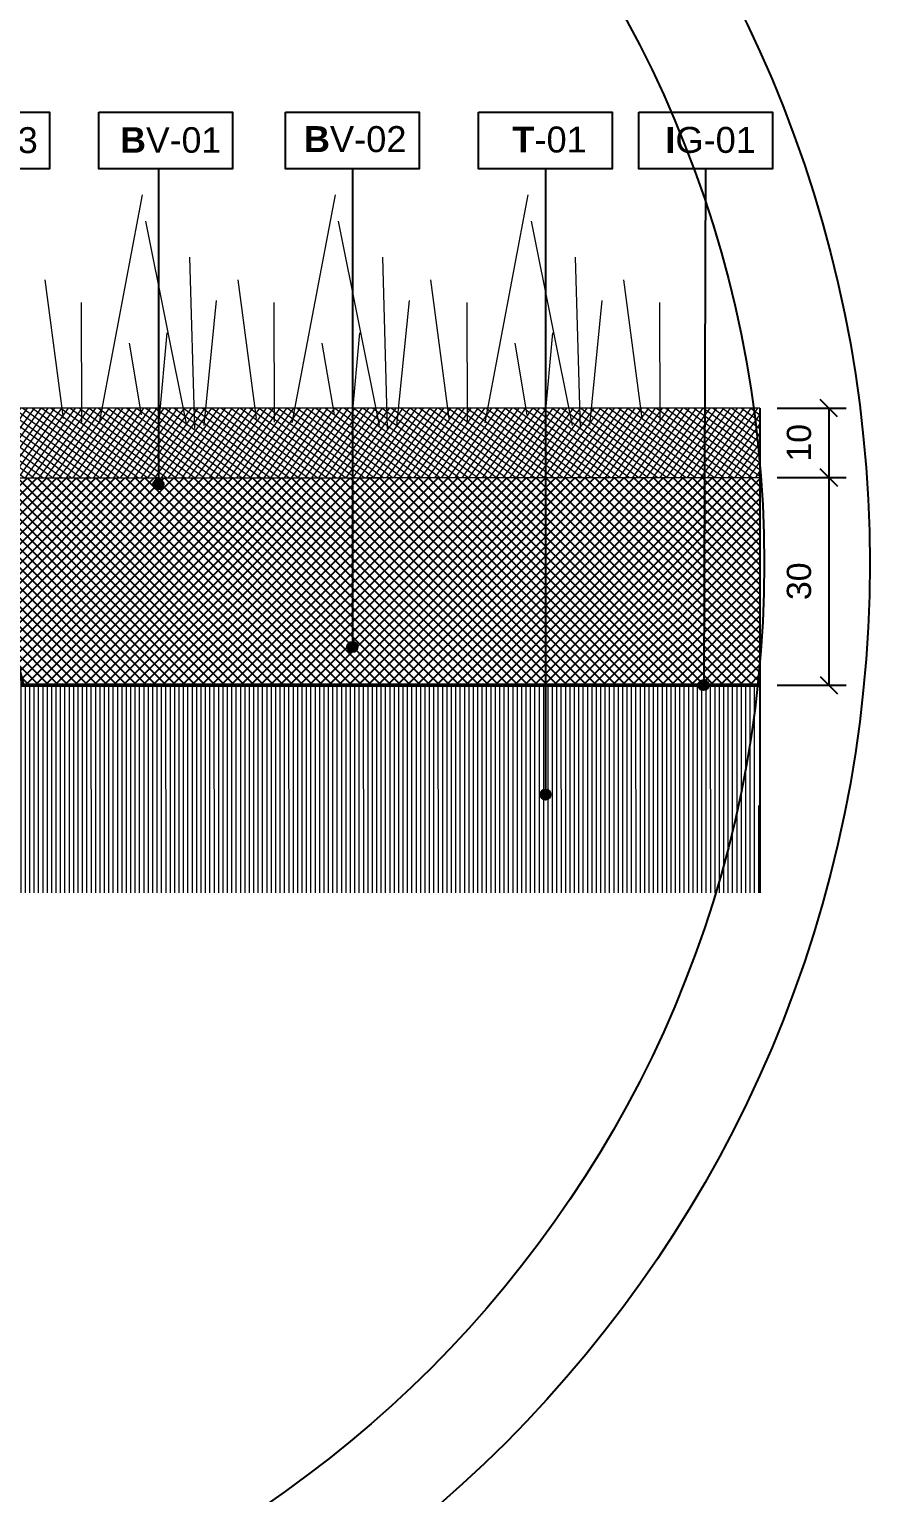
# Model space of a CAD drawing. Header units: metres. Extents: x -325 to 301, y -147 to 149.
# Drawn here: x 54.64 to 55.855, y 78.28 to 80.394 of the extents above; entities that cross this region are included whole.
import ezdxf

# ---------------------------------------------------------------- set-up
doc = ezdxf.new("R2010")
doc.units = ezdxf.units.M
doc.linetypes.add('ACAD_ISO03W100', pattern=[30, 12, -18])
doc.layers.get('Defpoints').update_dxf_attribs({"lineweight": 13})
doc.layers.add('-AUX_MON', color=3, linetype='Continuous', plot=False)
doc.layers.add('0-TX-1_25', color=7, linetype='Continuous', true_color=0x3f4f7f)
for name, color, linetype in [('02-L-Geotextile', 32, 'Continuous'), ('1-SECCIÓ', 1, 'Continuous'), ('A-KEYPLAN_HATCH', 7, 'Continuous'), ('A_TEXT_2', 7, 'Continuous'), ('EIT_3 TR terra vegetal', 45, 'Continuous')]:
    doc.layers.add(name, color=color, linetype=linetype)
doc.layers.add('03-TR-Paviment_04_Dry Meadow', color=7, linetype='Continuous', lineweight=5, true_color=0xd8dd88)
for name, color, linetype, lineweight in [('1-CM', 7, 'Continuous', 0), ('3-TR Seleccionat', 44, 'Continuous', 0), ('3-TR-recebo', 252, 'Continuous', 0)]:
    doc.layers.add(name, color=color, linetype=linetype, lineweight=lineweight)
doc.styles.add('Arial_4', font='arial.ttf', dxfattribs={"height": 1.8})
doc.styles.get("Standard").update_dxf_attribs({"font": 'arial.ttf'})
doc.dimstyles.new('ISO-25', dxfattribs={"dimtxt": 0.1, "dimasz": 0.1, "dimexe": 0.1, "dimexo": 0.1, "dimgap": 0.1, "dimtad": 1, "dimdec": 0, "dimlfac": 100, "dimzin": 9, "dimtxsty": 'Standard', "dimblk": 'OBLIQUE', "dimcen": 0.1, "dimadec": 0, "dimazin": 0, "dimtfac": 1, "dimtdec": 0, "dimtmove": 0, "dimatfit": 3, "dimldrblk": 'OBLIQUE', "dimfxl": 1, "dimarcsym": 0})

# ---------------------------------------------------------------- blocks, each defined once
blk = doc.blocks.new('hatch keyplan 2')
at = {"layer": 'A-KEYPLAN_HATCH'}
blk.add_lwpolyline([(0, 0.005476596624248486), (0.012874798693294, 0.005476596623793739), (0.012874798693294, -2.273736754432321e-13), (0, 0)], close=True, dxfattribs=at)
blk = doc.blocks.new('hatch keyplan')
at = {"layer": 'A-KEYPLAN_HATCH'}
blk.add_blockref('hatch keyplan 2', (1.430579833341536, 0.8521467901477053), dxfattribs=at)
blk = doc.blocks.new('K02')
at = {"layer": 'A-KEYPLAN_HATCH'}
blk.add_blockref('hatch keyplan', (-1.430579833245696, -0.8521467901477054), dxfattribs=at)
at = {"layer": 'A_TEXT_2', "insert": (-0.0007977307987558913, 0.004020148496218123), "char_height": 0.0025, "attachment_point": 1}
blk.add_mtext_dynamic_manual_height_columns('\\pi0.00244;{\\fArial|b1|i0|c0|p34;K}C-03', width=0.01456192034901793, gutter_width=0.015, heights=[0], dxfattribs=at)
blk = doc.blocks.new('B-V01')
at = {"layer": 'A-KEYPLAN_HATCH'}
blk.add_blockref('hatch keyplan', (-1.430579833437449, -0.8521467901477053), dxfattribs=at)
at = {"layer": 'A_TEXT_2', "lineweight": 211, "insert": (-0.0007911714825610261, 0.004018987603517488), "char_height": 0.002458832335329342, "attachment_point": 1, "line_spacing_factor": 0.9385317878468563, "style": 'Arial_4'}
blk.add_mtext_dynamic_manual_height_columns('\\pi0.00285;{\\fArial|b1|i0|c0|p34;B}V-01', width=0.01456192034901793, gutter_width=0.015, heights=[0], dxfattribs=at)
blk = doc.blocks.new('B-V02')
at = {"layer": 'A-KEYPLAN_HATCH'}
blk.add_blockref('hatch keyplan', (-1.430579833341536, -0.8521467901477053), dxfattribs=at)
at = {"layer": 'A_TEXT_2', "insert": (-0.000797730798460905, 0.004122186061006561), "char_height": 0.0025, "attachment_point": 1}
blk.add_mtext_dynamic_manual_height_columns('\\pi0.00255;{\\fArial|b1|i0|c0|p34;B}V-02', width=0.01456192034901793, gutter_width=0.015, heights=[0], dxfattribs=at)
blk = doc.blocks.new('T-01')
at = {"layer": 'A-KEYPLAN_HATCH'}
blk.add_blockref('hatch keyplan', (-1.430579833341536, -0.8521467901477053), dxfattribs=at)
at = {"layer": 'A_TEXT_2', "insert": (-0.0007977306934924266, 0.004083503112212838), "char_height": 0.0025, "attachment_point": 1}
blk.add_mtext_dynamic_manual_height_columns('\\pi0.00405;{\\fArial|b1|i0|c0|p34;T}-01', width=0.01456192034901793, gutter_width=0.015, heights=[0], dxfattribs=at)
blk = doc.blocks.new('_Oblique')
at = {"color": 0, "lineweight": -2}
blk.add_line((-0.499999999995058, -0.4999999998130015), (0.500000000028669, 0.500000000163238), dxfattribs=at)
blk = doc.blocks.new('*D125')
at = {"layer": '0-TX-1_25', "color": 0, "lineweight": -2, "transparency": 16777216}
for p, q in [((55.72093796259795, 79.74669381675385), (55.82036773323743, 79.74669381675385)), ((55.79536773323743, 79.74669381675385), (55.79536773323743, 79.44655875256178)), ((55.72093796259795, 79.44655875256178), (55.82036773323743, 79.44655875256178))]:
    blk.add_line(p, q, dxfattribs=at)
at = {"layer": 'Defpoints', "color": 0, "transparency": 16777216}
for p in [(55.69593796259795, 79.74669381675385), (55.69593796259795, 79.44655875256178), (55.79536773323743, 79.44655875256178)]:
    blk.add_point(p, dxfattribs=at)
at = {"layer": '0-TX-1_25', "color": 0, "lineweight": -2, "transparency": 16777216, "xscale": 0.025, "yscale": 0.025, "zscale": 0.025}
for p, rotation in [((55.79536773323743, 79.74669381675385), 90), ((55.79536773323743, 79.44655875256178), 270)]:
    blk.add_blockref('_Oblique', p, dxfattribs=dict(at, rotation=rotation))
at = {"layer": '0-TX-1_25', "color": 0, "transparency": 16777216, "insert": (55.75248574142298, 79.59662628465779), "char_height": 0.035, "attachment_point": 5, "rotation": 90}
blk.add_mtext('30', dxfattribs=at)
blk = doc.blocks.new('POINT')
at = {"layer": '0-TX-1_25'}
h = blk.add_hatch(dxfattribs=at)
h.set_pattern_fill('ANGLE', color=256)
h.set_pattern_definition([(0, (-83.74681484067048, -12.72584030761209), (0, 6.985), [5.08, -1.905]), (90, (-83.74681484067048, -12.72584030761209), (-6.985, 4.277078946022131e-16), [5.08, -1.905])])
edge = h.paths.add_edge_path()
edge.add_arc((0, 0), 0.0075, 0, 360)
h = blk.add_hatch(color=256, dxfattribs=at)
h.dxf.hatch_style = 1
edge = h.paths.add_edge_path()
edge.add_arc((0, 0), 0.0075, 0, 360)
blk.add_circle((0, 0), 0.0075, dxfattribs=at)
blk = doc.blocks.new('*D150')
at = {"layer": '0-TX-1_25', "color": 0, "lineweight": -2, "transparency": 16777216}
for p, q in [((55.72093796259795, 79.84659478032927), (55.8203677332326, 79.84659478032927)), ((55.7953677332326, 79.84659478032927), (55.7953677332326, 79.74669387587063)), ((55.72093796259795, 79.74669387587063), (55.8203677332326, 79.74669387587063))]:
    blk.add_line(p, q, dxfattribs=at)
at = {"layer": 'Defpoints', "color": 0, "transparency": 16777216}
for p in [(55.69593796259795, 79.84659478032927), (55.69593796259795, 79.74669387587063), (55.7953677332326, 79.74669387587063)]:
    blk.add_point(p, dxfattribs=at)
at = {"layer": '0-TX-1_25', "color": 0, "lineweight": -2, "transparency": 16777216, "xscale": 0.025, "yscale": 0.025, "zscale": 0.025}
for p, rotation in [((55.7953677332326, 79.84659478032927), 90), ((55.7953677332326, 79.74669387587063), 270)]:
    blk.add_blockref('_Oblique', p, dxfattribs=dict(at, rotation=rotation))
at = {"layer": '0-TX-1_25', "color": 0, "transparency": 16777216, "insert": (55.75249767866235, 79.79664432809992), "char_height": 0.035, "attachment_point": 5, "rotation": 90}
blk.add_mtext('10', dxfattribs=at)
blk = doc.blocks.new('IG01')
at = {"layer": 'A-KEYPLAN_HATCH', "xscale": 10, "yscale": 10, "zscale": 10}
blk.add_blockref('hatch keyplan', (-14.30579833341537, -8.521467901477052), dxfattribs=at)
at = {"layer": 'A_TEXT_2', "insert": (-0.007977307986635651, 0.04045896306516727), "char_height": 0.025, "attachment_point": 1}
blk.add_mtext_dynamic_manual_height_columns('\\pi0.03354;{\\fArial|b1|i0|c0|p34;I}G-01', width=0.1456192034901793, gutter_width=0.15, heights=[0], dxfattribs=at)

msp = doc.modelspace()

# ---------------------------------------------------------------- hatches: boundary and pattern name
at = {"layer": '3-TR Seleccionat'}
h = msp.add_hatch(dxfattribs=at)
h.set_pattern_fill('ANSI31', color=256, scale=0.002, angle=225, style=0)
h.set_pattern_definition([(270, (441130.3520937638, -650757.1565279079), (-0.00635, -1.734723475976807e-18), [])])
h.paths.add_polyline_path([(54.59987232865448, 79.56755290768601), (54.63057528116244, 79.446492870257), (55.6925590411525, 79.44656594905013), (55.69593796259792, 79.14659477967736), (52.69593796170643, 79.14659477967736), (52.69674607551028, 79.27666466877544), (52.69663705000134, 79.56659125805018)])
at = {"layer": '3-TR-recebo'}
h = msp.add_hatch(dxfattribs=at)
h.set_pattern_fill('_USER', color=256, scale=0.008, angle=234.1752438963393, style=0, double=1, pattern_type=0)
h.set_pattern_definition([(234.1752438963393, (57.05142455890956, 79.74659495870081), (0.006486487979182561, -0.004682464489552502), []), (324.1752438963392, (57.05142455890956, 79.74659495870081), (0.004682464489552502, 0.006486487979182561), [])])
h.paths.add_polyline_path([(55.69593796259792, 79.74659495618852), (55.69593796259792, 79.84659478032924), (54.54923999974399, 79.84659478032924), (54.5492400001107, 79.76769955831625), (54.55395734735318, 79.74564750808581)])
at = {"layer": 'EIT_3 TR terra vegetal'}
h = msp.add_hatch(dxfattribs=at)
h.set_pattern_fill('_USER', color=256, scale=0.01, angle=45.00000000000005, style=0, double=1, pattern_type=0)
h.set_pattern_definition([(45.00000000000005, (0.663287114239596, -2.992455297956855), (-0.007071067811865482, 0.00707106781186547), []), (135, (0.663287114239596, -2.992455297956855), (-0.00707106781186547, -0.007071067811865481), [])])
h.paths.add_polyline_path([(55.69593796259793, 79.44655875256176), (55.69593796259792, 79.74659490266357), (54.55456831680488, 79.74564806786994), (54.59987232865448, 79.56755290768601), (54.63057528116244, 79.446492870257)])

# ---------------------------------------------------------------- linework, layer by layer
at = {"layer": '-AUX_MON'}
for radius in [1.796930445011648, 1.644287805263133]:
    msp.add_circle((54.05771303275419, 79.62252308974406), radius, dxfattribs=at)
at = {"layer": '0-TX-1_25'}
for points in [[(54.8263393093715, 80.19235664893102), (54.8263393093715, 79.73665236945408)], [(55.10672208202194, 80.19235664893102), (55.10672208202194, 79.50173595601814)], [(55.38568358427698, 80.19235664892648), (55.38568358427698, 79.28849861853803)], [(55.61730375626492, 80.19235664892892), (55.61463768270999, 79.44656058701067)]]:
    msp.add_lwpolyline(points, dxfattribs=at)
at = {"layer": '02-L-Geotextile', "linetype": 'ACAD_ISO03W100', "ltscale": 0.002, "const_width": 0.005}
msp.add_lwpolyline([(54.59987232865448, 79.56755290768601), (54.63057528116244, 79.446492870257), (55.69593796259792, 79.44656618156546)], dxfattribs=at)
at = {"layer": '03-TR-Paviment_04_Dry Meadow'}
for points in [[(54.8028583185662, 80.15491356755282), (54.74046200833902, 79.82541210134596)], [(55.08164677974335, 80.15491438492306), (55.01925046951617, 79.8254129187162)], [(55.36043524092052, 80.1549152022933), (55.29803893069332, 79.82541373608643)], [(54.80754352792837, 80.11681634967263), (54.86684847592129, 79.82154290957344)], [(55.08633198910552, 80.11681716704287), (55.14563693709844, 79.82154372694367)], [(55.36512045028267, 80.11681798441309), (55.4244253982756, 79.8215445443139)], [(54.87123335974916, 80.06487567351348), (54.87821413071788, 79.81742586713541)], [(55.15002182092631, 80.06487649088372), (55.15700259189503, 79.81742668450565)], [(55.42881028210346, 80.06487730825394), (55.43579105307219, 79.81742750187587)], [(54.66206154637442, 80.03207235617906), (54.68870135647881, 79.83155359769992)], [(54.94085000755157, 80.03207317354929), (54.96748981765596, 79.83155441507016)], [(55.21963846872872, 80.03207399091953), (55.24627827883311, 79.83155523244038)], [(55.49842692990588, 80.03207480828975), (55.52506674001027, 79.8315560498106)], [(54.7144401773667, 79.99922179451463), (54.71489717651399, 79.82624917903435)], [(54.90993195455556, 80.0023201418292), (54.89171329807412, 79.82161078671173)], [(54.99322863854385, 79.99922261188486), (54.99368563769114, 79.82624999640458)], [(55.18872041573271, 80.00232095919944), (55.17050175925127, 79.82161160408197)], [(55.27201709972101, 79.99922342925508), (55.2724740988683, 79.82625081377482)], [(55.46750887690987, 80.00232177656966), (55.44929022042843, 79.82161242145219)], [(55.55080556089816, 79.99922424662529), (55.55126256004545, 79.82625163114504)], [(54.83837927938384, 79.95554073905306), (54.82726496647936, 79.83322459076336)], [(55.117167740561, 79.9555415564233), (55.10605342765652, 79.8332254081336)], [(55.39595620173815, 79.95554237379353), (55.38484188883367, 79.83322622550384)], [(54.78393604542521, 79.94047378236218), (54.80150068881358, 79.8369626533247)], [(55.06272450660236, 79.94047459973241), (55.08028914999073, 79.83696347069494)], [(55.34151296777952, 79.94047541710265), (55.35907761116788, 79.83696428806518)]]:
    msp.add_lwpolyline(points, dxfattribs=at)
at = {"layer": '1-CM'}
msp.add_line((54.5545684285057, 79.74564806797228), (55.69593796259792, 79.7466938167538), dxfattribs=at)
for points in [[(55.69593796259792, 79.84659478032924), (54.54923999974399, 79.84659478032924), (54.5492400001107, 79.76769955831625), (54.55456842850577, 79.74564806797228), (55.69593796259792, 79.7466938758706)], [(55.69593796259792, 79.74669381673439), (54.55456842845789, 79.74564806819164), (54.59987232865448, 79.56755290768601), (54.63057528116244, 79.446492870257), (55.69593796259792, 79.44656618156546)]]:
    msp.add_lwpolyline(points, dxfattribs=at)
at = {"layer": '1-SECCIÓ'}
msp.add_line((55.69593796259792, 79.84659478032924), (55.69593796259792, 79.14659477967736), dxfattribs=at)
for points in [[(54.72900358248683, 79.44649371748659), (54.72900358248683, 79.44649371748659)], [(54.74983415439168, 79.44649529461807), (54.74983415439168, 79.44649529461807)]]:
    msp.add_lwpolyline(points, dxfattribs=at)

# ---------------------------------------------------------------- block references
at = {"layer": '0-TX-1_25', "xscale": 15, "yscale": 15, "zscale": 15}
for name, p in [('K02', (54.47590638166187, 80.1923566489373)), ('B-V01', (54.74015378811043, 80.19235664893255)), ('B-V02', (55.01016109182224, 80.19235664893273)), ('T-01', (55.28912259407728, 80.19235664892818))]:
    msp.add_blockref(name, p, dxfattribs=at)
at = {"layer": '0-TX-1_25'}
for p in [(54.8263393093715, 79.73665236945408), (55.61421041990883, 79.44656055760923), (55.38568358427698, 79.28849861853803)]:
    msp.add_blockref('POINT', p, dxfattribs=at)
at = {"layer": '0-TX-1_25', "rotation": 8.38675708913357}
msp.add_blockref('POINT', (55.10672208202194, 79.50173595601814), dxfattribs=at)
at = {"layer": '1-CM', "xscale": 1.5, "yscale": 1.5, "zscale": 1.5}
msp.add_blockref('IG01', (55.52074276606522, 80.19235664893063), dxfattribs=at)

# ---------------------------------------------------------------- dimensions: what is measured, and where the dimension line sits
at = {"layer": '0-TX-1_25'}
for base, p1, p2, picture, middle in [((55.7953677332326, 79.74669387587063), (55.69593796259792, 79.84659478032924), (55.69593796259792, 79.7466938758706), '*D150', (55.75249767866235, 79.79664432809992)), ((55.79536773323743, 79.44655875256178), (55.69593796259792, 79.74669381675382), (55.69593796259792, 79.44655875256176), '*D125', (55.75248574142298, 79.59662628465779))]:
    dim = msp.add_linear_dim(base=base, p1=p1, p2=p2, angle=90, dimstyle='ISO-25', override={"dimtxt": 0.035, "dimasz": 0.025, "dimexe": 0.025, "dimexo": 0.025, "dimgap": 0.025, "dimblk1": 'Oblique', "dimblk2": 'Oblique', "dimsah": 1, "dimfxl": 0.1, "dimfxlon": 1, "dimarcsym": 1}, dxfattribs=at)
    dim.commit()
    dim.dimension.update_dxf_attribs({"geometry": picture, "text_midpoint": middle})

doc.saveas('drawing.dxf')
